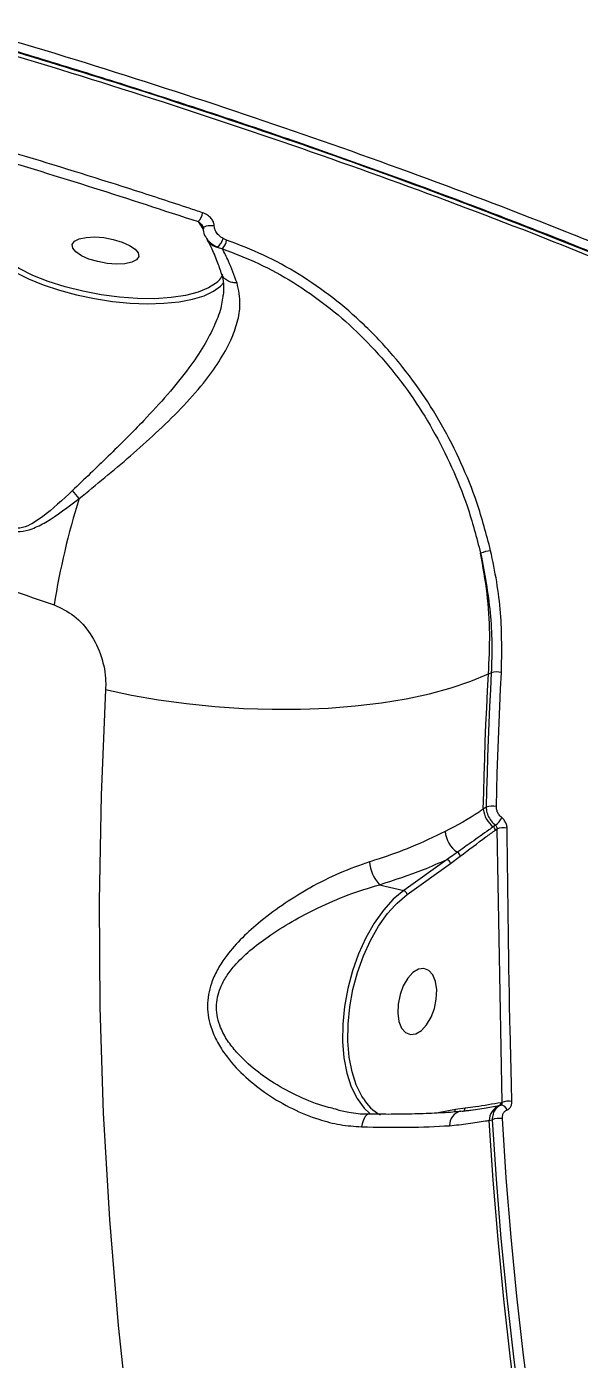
# Model space of a CAD drawing. Header units: millimetres. Extents: x -6028 to 5958, y -6064 to 4137.
# Drawn here: x 295.3 to 368.9, y -548.3 to -370.7 of the extents above; entities that cross this region are included whole.
import ezdxf

# ---------------------------------------------------------------- set-up
doc = ezdxf.new("R2010")
doc.units = ezdxf.units.MM
for name, color, linetype in [('DIKOM_ОБЪЕКТ', 7, 'Continuous'), ('DIKOM_РАЗМЕР_ЗОНА', 7, 'Continuous'), ('DIKOM_РАЗМЕР_ОБЪЕКТА', 7, 'Continuous')]:
    doc.layers.add(name, color=color, linetype=linetype)
doc.styles.add('style1', font='arial.ttf', dxfattribs={"width": 0.8})
doc.dimstyles.new('1-50', dxfattribs={"dimtxt": 300, "dimasz": 200, "dimexe": 100, "dimexo": 0, "dimgap": 100, "dimtad": 1, "dimtxsty": 'style1', "dimcen": 200, "dimclrd": 7, "dimclre": 7, "dimclrt": 7, "dimadec": 1, "dimazin": 2, "dimtfac": 1, "dimtmove": 0, "dimatfit": 2, "dimfxl": 0, "dimlwd": 25, "dimlwe": 18, "dimarcsym": 0})

# ---------------------------------------------------------------- blocks, each defined once
blk = doc.blocks.new('*D9')
at = {"layer": 'Defpoints', "color": 0, "transparency": 16777216}
for p in [(-6027.56, 1459.58), (4556.58, 1382.7), (4556.58, -5964.37)]:
    blk.add_point(p, dxfattribs=at)
at = {"layer": 'DIKOM_РАЗМЕР_ЗОНА', "color": 7, "lineweight": 18, "transparency": 16777216}
for p, q in [((-6027.56, 1459.58), (-6027.56, -6064.37)), ((4556.58, 1382.7), (4556.58, -6064.37))]:
    blk.add_line(p, q, dxfattribs=at)
at = {"layer": 'DIKOM_РАЗМЕР_ЗОНА', "color": 7, "lineweight": 25, "transparency": 16777216}
blk.add_line((-5827.56, -5964.37), (4356.58, -5964.37), dxfattribs=at)
at = {"layer": 'DIKOM_РАЗМЕР_ЗОНА', "color": 7, "transparency": 16777216}
for points in [[(-5827.56, -5931.03), (-5827.56, -5997.7), (-6027.56, -5964.37)], [(4356.58, -5931.03), (4356.58, -5997.7), (4556.58, -5964.37)]]:
    blk.add_solid(points, dxfattribs=at)
at = {"layer": 'DIKOM_РАЗМЕР_ЗОНА', "color": 7, "transparency": 16777216, "insert": (157.08, -5711.2), "char_height": 300, "attachment_point": 5, "style": 'style1'}
blk.add_mtext('10600', dxfattribs=at)
blk = doc.blocks.new('*D11')
at = {"layer": 'Defpoints', "color": 0, "transparency": 16777216}
for p in [(259.43, 2965.58), (1920.55, -3002.33), (4022.59, -3002.33)]:
    blk.add_point(p, dxfattribs=at)
at = {"layer": 'DIKOM_РАЗМЕР_ОБЪЕКТА', "color": 7, "lineweight": 18, "transparency": 16777216}
for p, q in [((259.43, 2965.58), (4122.59, 2965.58)), ((1920.55, -3002.33), (4122.59, -3002.33))]:
    blk.add_line(p, q, dxfattribs=at)
at = {"layer": 'DIKOM_РАЗМЕР_ОБЪЕКТА', "color": 7, "lineweight": 25, "transparency": 16777216}
blk.add_line((4022.59, 2765.58), (4022.59, -2802.33), dxfattribs=at)
at = {"layer": 'DIKOM_РАЗМЕР_ОБЪЕКТА', "color": 7, "transparency": 16777216}
for points in [[(3989.25, 2765.58), (4055.92, 2765.58), (4022.59, 2965.58)], [(3989.25, -2802.33), (4055.92, -2802.33), (4022.59, -3002.33)]]:
    blk.add_solid(points, dxfattribs=at)
at = {"layer": 'DIKOM_РАЗМЕР_ОБЪЕКТА', "color": 7, "transparency": 16777216, "insert": (3769.41, -24.42), "char_height": 300, "attachment_point": 5, "rotation": 90, "style": 'style1'}
blk.add_mtext('6000', dxfattribs=at)
blk = doc.blocks.new('*D12')
at = {"layer": 'Defpoints', "color": 0, "transparency": 16777216}
for p in [(3056.58, 1987.9), (-4027.97, 676.5), (3056.58, -3714.77)]:
    blk.add_point(p, dxfattribs=at)
at = {"layer": 'DIKOM_РАЗМЕР_ОБЪЕКТА', "color": 7, "lineweight": 18, "transparency": 16777216}
for p, q in [((3056.58, 1987.9), (3056.58, -3814.77)), ((-4027.97, 676.5), (-4027.97, -3814.77))]:
    blk.add_line(p, q, dxfattribs=at)
at = {"layer": 'DIKOM_РАЗМЕР_ОБЪЕКТА', "color": 7, "lineweight": 25, "transparency": 16777216}
blk.add_line((-3827.97, -3714.77), (2856.58, -3714.77), dxfattribs=at)
at = {"layer": 'DIKOM_РАЗМЕР_ОБЪЕКТА', "color": 7, "transparency": 16777216}
for points in [[(-3827.97, -3681.44), (-3827.97, -3748.11), (-4027.97, -3714.77)], [(2856.58, -3681.44), (2856.58, -3748.11), (3056.58, -3714.77)]]:
    blk.add_solid(points, dxfattribs=at)
at = {"layer": 'DIKOM_РАЗМЕР_ОБЪЕКТА', "color": 7, "transparency": 16777216, "insert": (20, -3461.6), "char_height": 300, "attachment_point": 5, "style": 'style1'}
blk.add_mtext('7100', dxfattribs=at)

msp = doc.modelspace()

# ---------------------------------------------------------------- linework, layer by layer
at = {"layer": 'DIKOM_ОБЪЕКТ', "color": 7, "linetype": 'Continuous', "lineweight": 15}
for p, q in [((318.175, -396.709), (318.782, -397.669)), ((318.782, -397.669), (318.892, -397.842)), ((318.809, -397.671), (318.782, -397.669)), ((319.412, -399.103), (319.325, -398.938)), ((319.414, -399.162), (319.39, -399.118)), ((321.955, -399.167), (321.51, -398.969)), ((320.712, -400.11), (321.393, -400.33)), ((356.826, -456.97), (357.206, -456.823)), ((356.522, -474.723), (356.139, -474.995)), ((357.762, -477.125), (357.467, -477.336)), ((357.733, -477.79), (357.942, -477.64)), ((357.942, -477.64), (358.589, -514.09)), ((351.307, -481.693), (345.535, -485.833)), ((345.985, -486.376), (351.757, -482.236)), ((351.757, -482.236), (353.076, -481.249)), ((342.306, -485.06), (345.535, -485.833)), ((336.657, -514.996), (336.483, -514.957)), ((353.717, -514.835), (352.421, -515.025)), ((358.252, -514.482), (358.481, -514.441)), ((358.589, -514.09), (358.517, -514.102)), ((352.421, -515.025), (350.121, -515.438)), ((353.136, -515.227), (354.743, -515.058)), ((356.928, -516.46), (357.317, -516.391))]:
    msp.add_line(p, q, dxfattribs=at)
at = {"layer": 'DIKOM_ОБЪЕКТ', "color": 7, "linetype": 'Continuous', "lineweight": 15, "flags": 128}
for points in [[(320.309, -397.28), (320.038, -397.253), (319.754, -397.25), (319.479, -397.273), (319.236, -397.318), (319.044, -397.383), (318.919, -397.463), (318.871, -397.55), (318.87, -397.562)], [(310.25, -401.365), (309.953, -401.787), (309.322, -402.11), (308.408, -402.307), (307.284, -402.361), (306.042, -402.27), (304.783, -402.039), (303.608, -401.688), (302.612, -401.245), (301.877, -400.747), (301.462, -400.232), (301.4, -399.744), (301.697, -399.322), (302.328, -398.999), (303.242, -398.802), (304.366, -398.748), (305.608, -398.839), (306.867, -399.07), (308.042, -399.421), (309.037, -399.864), (309.772, -400.362), (310.188, -400.877), (310.25, -401.365)], [(292.298, -402.519), (293.796, -403.451), (295.552, -404.33), (297.53, -405.137), (299.686, -405.855), (301.974, -406.467), (304.343, -406.961), (306.743, -407.326), (309.121, -407.555), (311.426, -407.641), (313.608, -407.583), (315.619, -407.383), (317.416, -407.045), (318.96, -406.576), (320.217, -405.986), (321.161, -405.289), (321.583, -404.803)], [(320.472, -404.962), (319.547, -405.548), (318.168, -406.115), (316.49, -406.548), (314.554, -406.836), (312.408, -406.972), (310.103, -406.953), (307.694, -406.779), (305.24, -406.456), (302.8, -405.989), (300.434, -405.392), (298.197, -404.677), (296.145, -403.863), (294.327, -402.969), (292.786, -402.017)], [(305.837, -459.037), (309.303, -459.787), (312.905, -460.419), (316.61, -460.929), (320.385, -461.311), (324.195, -461.562), (328.006, -461.68), (331.782, -461.664), (335.489, -461.514), (339.093, -461.231), (342.562, -460.818), (345.864, -460.278), (348.969, -459.617), (351.848, -458.84), (354.475, -457.956), (356.826, -456.97)], [(356.139, -474.995), (356.191, -472.74), (356.252, -470.485), (356.324, -468.231), (356.405, -465.977), (356.495, -463.724), (356.596, -461.472), (356.706, -459.221), (356.826, -456.97)], [(357.206, -456.823), (357.087, -459.058), (356.977, -461.294), (356.877, -463.53), (356.787, -465.768), (356.706, -468.005), (356.635, -470.244), (356.574, -472.483), (356.522, -474.723)], [(357.882, -474.653), (357.934, -472.418), (357.995, -470.184), (358.066, -467.951), (358.146, -465.718), (358.236, -463.485), (358.336, -461.254), (358.445, -459.023), (358.564, -456.793)], [(305.837, -459.037), (305.231, -473.132), (304.979, -487.248), (305.08, -501.378), (305.535, -515.514), (306.342, -529.647), (307.503, -543.771), (309.015, -557.877), (310.879, -571.958), (313.093, -586.005), (315.655, -600.013), (318.566, -613.971), (321.822, -627.874), (325.423, -641.713), (329.366, -655.48)], [(345.535, -485.833), (344.158, -486.993), (342.841, -488.449), (341.613, -490.17), (340.502, -492.118), (339.532, -494.25), (338.724, -496.519), (338.095, -498.877), (337.66, -501.27), (337.427, -503.648), (337.403, -505.957), (337.588, -508.147), (337.976, -510.171), (338.561, -511.983), (339.329, -513.545), (340.264, -514.822), (341.023, -515.544)], [(344.384, -487.766), (344.649, -487.501), (345.985, -486.376)], [(340.132, -513.513), (339.967, -513.248), (339.223, -511.734), (338.656, -509.976), (338.279, -508.014), (338.1, -505.89), (338.123, -503.651), (338.349, -501.346), (338.771, -499.025), (339.38, -496.739), (340.164, -494.538), (341.105, -492.47), (342.182, -490.582), (343.372, -488.913), (344.384, -487.766)], [(349.93, -499.07), (349.77, -497.97), (349.412, -497.085), (348.886, -496.488), (348.234, -496.226), (347.51, -496.32), (346.771, -496.764), (346.079, -497.521), (345.488, -498.529), (345.047, -499.708), (344.791, -500.961), (344.742, -502.188), (344.902, -503.288), (345.26, -504.172), (345.786, -504.77), (346.438, -505.032), (347.162, -504.937), (347.901, -504.494), (348.593, -503.737), (349.184, -502.728), (349.625, -501.55), (349.881, -500.296), (349.93, -499.07)], [(340.944, -515.599), (340.797, -515.626), (340.608, -515.736), (340.429, -515.925), (340.266, -516.189), (340.126, -516.518), (340.014, -516.9), (339.932, -517.323)], [(364.517, -579.822), (363.148, -571.938), (361.899, -564.04), (360.77, -556.13), (359.76, -548.21), (358.871, -540.282), (358.103, -532.346), (357.455, -524.405), (356.928, -516.46)], [(357.317, -516.391), (357.843, -524.296), (358.489, -532.197), (359.255, -540.093), (360.14, -547.982), (361.144, -555.862), (362.267, -563.732), (363.508, -571.591), (364.868, -579.436)], [(366.21, -579.132), (364.853, -571.305), (363.614, -563.464), (362.494, -555.611), (361.492, -547.748), (360.609, -539.877), (359.845, -531.999), (359.201, -524.115), (358.675, -516.228)]]:
    msp.add_lwpolyline(points, dxfattribs=at)
at = {"layer": 'DIKOM_ОБЪЕКТ', "color": 7, "linetype": 'Continuous', "lineweight": 15}
for centre, radius, start, end in [((316.804, -395.287), 1.975, 313.94502, 353.42355), ((321.128, -398.178), 1.977, 209.8609, 257.83757), ((319.215, -398.213), 2.416, 308.26219, 341.76058), ((319.889, -398.886), 2.085, 316.15289, 352.26157), ((318.562, -402.422), 3.178, 306.92961, 335.90401), ((294.371, -439.36), 9.798, 35.89567, 44.04501), ((400.166, -464.082), 102.491, 162.70703, 170.83739), ((357.584, -445.133), 4.605, 95.7912, 112.98823), ((357.931, -458.92), 2.219, 73.42856, 109.08418), ((359.441, -474.67), 3.318, 185.62831, 233.48958), ((357.312, -476.828), 2.249, 75.30604, 110.56522), ((357.072, -477.872), 0.666, 7.06093, 53.60662), ((356.099, -474.904), 2.775, 306.83773, 334.05037), ((358.788, -479.831), 2.348, 77.25525, 111.10874), ((354.838, -477.592), 3.81, 185.7186, 235.58758), ((352.414, -481.347), 0.669, 8.43527, 66.13352), ((346.187, -481.591), 5.206, 184.5539, 221.78374), ((351.12, -482.307), 0.641, 6.29037, 73.02449), ((345.348, -486.446), 0.641, 6.27276, 73.0412), ((345.571, -510.189), 6.374, 211.42915, 240.4083), ((353.285, -514.811), 0.433, 286.42112, 356.87959), ((359.132, -516.504), 2.205, 113.54117, 178.86031), ((358.079, -514.079), 0.439, 293.19376, 356.92809), ((358.463, -515.328), 0.887, 16.86002, 88.86763), ((359.469, -516.124), 2.216, 77.39692, 113.37773), ((353.574, -517.123), 1.935, 102.98194, 181.19175), ((351.934, -514.983), 0.49, 319.32256, 355.1067), ((358.26, -518.514), 2.323, 79.70579, 113.9562)]:
    msp.add_arc(centre, radius, start, end, dxfattribs=at)
for points, knots in [([(378.45, -402.651), (374.731, -401.127), (364.638, -396.99), (347.546, -390.485), (327.048, -383.24), (305.918, -376.34), (284.271, -369.813), (262.2, -363.691), (239.774, -357.996), (217.022, -352.747), (193.988, -347.944), (170.747, -343.597), (147.407, -339.725), (124.077, -336.349), (100.83, -333.483), (77.706, -331.141), (54.742, -329.318), (32.008, -328.015), (9.608, -327.236), (-12.352, -326.986), (-33.8, -327.271), (-54.688, -328.102), (-74.993, -329.465), (-94.659, -331.352), (-113.593, -333.753), (-131.707, -336.658), (-148.936, -340.062), (-165.234, -343.97), (-180.592, -348.366), (-194.97, -353.23), (-208.304, -358.541), (-220.531, -364.273), (-231.08, -370.128), (-240.121, -376.036), (-247.828, -381.934), (-254.64, -388.112), (-260.53, -394.543), (-265.451, -401.166), (-269.389, -407.965), (-272.119, -414.186), (-273.293, -418.197), (-273.771, -419.832)], [0, 0, 0, 0, 0.0156529, 0.0424899, 0.0694117, 0.0963763, 0.1233412, 0.1502628, 0.1770999, 0.203937, 0.2308587, 0.2578234, 0.2847881, 0.3117098, 0.3385469, 0.365384, 0.3923057, 0.4192703, 0.4462351, 0.4731568, 0.4999939, 0.526831, 0.5537526, 0.5807174, 0.607682, 0.6346038, 0.6614408, 0.6882778, 0.7151994, 0.7421643, 0.7691288, 0.7960504, 0.8228877, 0.8459668, 0.8691684, 0.8923974, 0.9156265, 0.9388283, 0.9615881, 0.9843482, 1, 1, 1, 1]), ([(-266.937, -405.417), (-266.04, -403.899), (-263.595, -399.764), (-258.168, -393.264), (-250.752, -385.926), (-241.943, -378.895), (-232.011, -372.308), (-220.995, -366.181), (-208.985, -360.515), (-195.783, -355.218), (-181.385, -350.325), (-165.813, -345.864), (-149.408, -341.931), (-132.248, -338.529), (-114.423, -335.647), (-95.643, -333.238), (-75.932, -331.331), (-55.338, -329.945), (-34.562, -329.12), (-13.71, -328.825), (7.118, -329.017), (28.51, -329.694), (50.42, -330.875), (72.788, -332.566), (95.43, -334.76), (118.283, -337.461), (141.275, -340.661), (164.482, -344.377), (187.831, -348.619), (211.243, -353.384), (234.201, -358.569), (256.639, -364.143), (278.5, -370.073), (300.141, -376.454), (321.478, -383.284), (342.412, -390.554), (361.333, -397.628), (372.983, -402.379), (378.136, -404.481)], [0, 0, 0, 0, 0.0162447, 0.0442545, 0.0730775, 0.1019241, 0.1307473, 0.1587571, 0.1867882, 0.2147977, 0.2436209, 0.2724675, 0.3012907, 0.3293004, 0.3573315, 0.3853411, 0.4141644, 0.443011, 0.4718342, 0.4988352, 0.5258556, 0.5528568, 0.580584, 0.6083321, 0.6360593, 0.664069, 0.6921002, 0.7201099, 0.7489331, 0.7777799, 0.8066031, 0.8346129, 0.862644, 0.8906537, 0.9194769, 0.9483237, 0.9771469, 1, 1, 1, 1]), ([(92.31, -334.014), (95.133, -334.292), (105.628, -335.329), (123.962, -337.666), (147.229, -341.007), (170.515, -344.876), (193.7, -349.211), (216.679, -354.003), (237.943, -358.91), (257.5, -363.829), (275.403, -368.668), (293.026, -373.77), (310.527, -379.187), (327.862, -384.921), (344.973, -390.973), (361.669, -397.244), (372.373, -401.607), (377.723, -403.788)], [0, 0, 0, 0, 0.02834, 0.1053617, 0.1826263, 0.2600141, 0.3374023, 0.4146669, 0.4916883, 0.5540983, 0.6165731, 0.6790475, 0.7414576, 0.8060574, 0.8707288, 0.9354001, 1, 1, 1, 1]), ([(95.59, -334.243), (97.202, -334.413), (102.608, -334.983), (111.83, -336.08), (123.231, -337.53), (134.612, -339.102), (145.966, -340.787), (157.294, -342.587), (168.596, -344.501), (179.873, -346.53), (191.124, -348.672), (202.35, -350.93), (213.548, -353.301), (224.721, -355.787), (235.862, -358.386), (246.947, -361.093), (257.94, -363.899), (268.812, -366.798), (279.555, -369.786), (290.17, -372.864), (300.658, -376.031), (311.019, -379.288), (321.254, -382.635), (331.361, -386.071), (341.34, -389.597), (351.193, -393.212), (360.91, -396.918), (369.844, -400.44), (375.454, -402.758), (377.938, -403.785)], [0, 0, 0, 0, 0.0163134, 0.0547207, 0.0930132, 0.1311746, 0.1692353, 0.2072263, 0.2451778, 0.2831209, 0.3210825, 0.3590868, 0.3971642, 0.4353448, 0.4736597, 0.5120776, 0.5504253, 0.5886236, 0.6267139, 0.6647262, 0.7026912, 0.7406394, 0.7786006, 0.8165955, 0.8546545, 0.892808, 0.9310863, 0.9694976, 1, 1, 1, 1]), ([(261.317, -379.717), (266.157, -381.032), (275.838, -383.661), (290.145, -387.836), (304.297, -392.164), (313.549, -395.194), (318.175, -396.709)], [0, 0, 0, 0, 0.2493143, 0.4986287, 0.7493147, 1, 1, 1, 1]), ([(318.766, -395.514), (318.174, -395.317), (315.213, -394.335), (307.462, -391.811), (295.378, -388.036), (279.385, -383.29), (268.076, -380.204), (261.773, -378.484)], [0, 0, 0, 0, 0.0321573, 0.1607916, 0.4182833, 0.675776, 1, 1, 1, 1]), ([(-233.534, -458.358), (-231.663, -456.094), (-227.921, -451.565), (-220.906, -445.147), (-212.817, -438.97), (-203.529, -433.092), (-193.073, -427.535), (-181.674, -422.422), (-169.394, -417.761), (-156.313, -413.55), (-142.217, -409.718), (-127.114, -406.299), (-111.031, -403.312), (-94.319, -400.824), (-77.05, -398.833), (-59.306, -397.324), (-40.802, -396.274), (-21.572, -395.708), (-1.667, -395.638), (18.488, -396.068), (38.817, -396.986), (59.246, -398.368), (80.094, -400.238), (101.306, -402.611), (122.814, -405.49), (144.165, -408.817), (165.29, -412.57), (186.128, -416.722), (206.996, -421.336), (227.824, -426.418), (248.538, -431.959), (267.266, -437.435), (284.091, -442.71), (294.015, -446.077), (298.982, -447.762)], [0, 0, 0, 0, 0.0311783, 0.062381, 0.0935592, 0.1256441, 0.1577549, 0.1898399, 0.2210202, 0.2522242, 0.2834047, 0.3154898, 0.3476008, 0.379686, 0.410889, 0.4421159, 0.4733189, 0.5054255, 0.5375585, 0.5696653, 0.6009195, 0.6321979, 0.6634522, 0.69561, 0.727794, 0.759952, 0.7912842, 0.8226405, 0.8539729, 0.886209, 0.9184711, 0.9507073, 0.9753305, 1, 1, 1, 1]), ([(320.309, -397.28), (320.307, -397.234), (320.3, -397.052), (320.197, -396.699), (319.902, -396.235), (319.412, -395.787), (318.989, -395.608), (318.766, -395.514)], [0, 0, 0, 0, 0.0579515, 0.2244974, 0.4300539, 0.7004867, 1, 1, 1, 1]), ([(318.175, -396.709), (318.275, -396.785), (318.46, -396.924), (318.664, -397.129), (318.752, -397.277), (318.774, -397.313)], [0, 0, 0, 0, 0.4738574, 0.8711672, 1, 1, 1, 1]), ([(318.87, -397.557), (318.87, -397.552), (318.87, -397.542), (318.864, -397.5), (318.844, -397.435), (318.816, -397.368), (318.787, -397.326), (318.777, -397.311)], [0, 0, 0, 0, 0.1307358, 0.3154072, 0.5274377, 0.8311527, 1, 1, 1, 1]), ([(319.201, -398.74), (319.175, -398.703), (318.997, -398.447), (318.869, -398.025), (318.895, -397.663), (318.903, -397.562)], [0, 0, 0, 0, 0.1075911, 0.7523052, 1, 1, 1, 1]), ([(321.51, -398.969), (321.303, -398.834), (320.925, -398.588), (320.535, -398.09), (320.337, -397.645), (320.317, -397.385), (320.309, -397.28)], [0, 0, 0, 0, 0.3467221, 0.6312411, 0.8512958, 1, 1, 1, 1]), ([(319.196, -398.743), (319.205, -398.767), (319.321, -399.069), (319.819, -399.603), (320.399, -399.932), (320.712, -400.11)], [0, 0, 0, 0, 0.0383917, 0.4824315, 1, 1, 1, 1]), ([(321.323, -403.734), (321.124, -403.154), (320.678, -401.856), (320.027, -400.338), (319.577, -399.5), (319.401, -399.172)], [0, 0, 0, 0, 0.3294225, 0.7378926, 1, 1, 1, 1]), ([(357.119, -440.551), (356.554, -438.399), (355.514, -434.431), (353.24, -428.818), (350.663, -423.73), (347.629, -418.92), (344.167, -414.462), (340.328, -410.401), (336.145, -406.777), (331.649, -403.673), (326.917, -401.056), (323.607, -399.796), (321.955, -399.167)], [0, 0, 0, 0, 0.1166819, 0.2150841, 0.3137978, 0.4122015, 0.5100604, 0.6082267, 0.7060846, 0.803953, 0.9021329, 1, 1, 1, 1]), ([(321.393, -400.33), (323.009, -400.946), (326.247, -402.18), (330.876, -404.743), (335.274, -407.784), (339.366, -411.334), (343.121, -415.314), (346.506, -419.685), (349.473, -424.4), (351.994, -429.388), (354.216, -434.893), (355.233, -438.783), (355.785, -440.893)], [0, 0, 0, 0, 0.0977718, 0.1958581, 0.2936317, 0.391458, 0.4895945, 0.5874242, 0.6858974, 0.7846798, 0.8831543, 1, 1, 1, 1]), ([(323.342, -404.875), (322.972, -403.87), (322.358, -402.201), (321.667, -400.862), (321.393, -400.33)], [0, 0, 0, 0, 0.6025899, 1, 1, 1, 1]), ([(321.45, -406.885), (321.494, -406.671), (321.633, -405.986), (321.571, -404.943), (321.479, -404.108), (321.302, -403.723), (321.298, -403.714)], [0, 0, 0, 0, 0.1793147, 0.5725223, 0.99001, 1, 1, 1, 1]), ([(323.342, -404.875), (323.299, -404.875), (323.059, -404.877), (322.562, -404.812), (321.948, -404.548), (321.494, -404.146), (321.394, -403.817), (321.355, -403.691)], [0, 0, 0, 0, 0.0451808, 0.253142, 0.5380999, 0.8230123, 1, 1, 1, 1]), ([(302.308, -433.616), (303.443, -432.69), (305.716, -430.835), (309.158, -427.929), (312.594, -424.866), (315.912, -421.636), (318.768, -418.433), (321.002, -415.371), (322.532, -412.639), (323.449, -410.091), (323.909, -407.483), (323.548, -405.822), (323.342, -404.875)], [0, 0, 0, 0, 0.10759449, 0.21549491, 0.32292195, 0.43680719, 0.5505801, 0.64416482, 0.73766556, 0.81661462, 0.89551128, 1, 1, 1, 1]), ([(321.417, -406.898), (321.369, -407.253), (321.214, -408.381), (320.387, -410.53), (318.955, -413.291), (316.822, -416.438), (314.133, -419.759), (310.508, -423.703), (306.178, -428.009), (303.002, -431.035), (301.413, -432.549)], [0, 0, 0, 0, 0.0412049, 0.1307366, 0.2388799, 0.3471325, 0.4810733, 0.6151526, 0.8074419, 1, 1, 1, 1]), ([(301.413, -432.549), (300.112, -433.772), (298.325, -435.451), (295.952, -437.05), (294.611, -437.587), (293.49, -437.546), (292.516, -437.023), (291.535, -435.826), (290.646, -434.078), (289.418, -430.652), (288.745, -427.823), (288.317, -425.73), (288.316, -425.727)], [0, 0, 0, 0, 0.23697854, 0.32527096, 0.39381546, 0.43513346, 0.47645218, 0.53645698, 0.63085758, 0.72578121, 0.99968534, 1, 1, 1, 1]), ([(287.03, -426.192), (287.651, -428.267), (288.492, -431.079), (290.053, -434.461), (291.149, -436.212), (292.313, -437.398), (293.421, -437.943), (294.676, -438.059), (296.193, -437.643), (298.844, -436.263), (300.854, -434.727), (302.308, -433.616)], [0, 0, 0, 0, 0.2657681, 0.360286, 0.4543364, 0.5177768, 0.5633053, 0.6085923, 0.6803313, 0.7688845, 1, 1, 1, 1]), ([(356.826, -456.97), (356.917, -455.179), (357.096, -451.657), (356.74, -446.253), (356.105, -442.687), (355.785, -440.893)], [0, 0, 0, 0, 0.3395438, 0.6677634, 1, 1, 1, 1]), ([(355.785, -440.893), (356.288, -443.536), (357.048, -447.54), (357.332, -452.86), (357.248, -455.502), (357.206, -456.823)], [0, 0, 0, 0, 0.4928097, 0.7464047, 1, 1, 1, 1]), ([(358.564, -456.793), (358.602, -454.159), (358.659, -450.169), (357.982, -444.7), (357.406, -441.934), (357.119, -440.551)], [0, 0, 0, 0, 0.492764, 0.7463833, 1, 1, 1, 1]), ([(298.982, -447.762), (299.895, -448.192), (301.751, -449.066), (303.949, -451.598), (305.408, -454.648), (305.883, -457.237), (305.846, -458.675), (305.837, -459.037)], [0, 0, 0, 0, 0.21870715, 0.44477945, 0.67941064, 0.91919821, 1, 1, 1, 1]), ([(356.139, -474.995), (355.961, -475.122), (354.449, -476.197), (352.642, -477.14), (351.047, -477.972)], [0, 0, 0, 0, 0.1178445, 1, 1, 1, 1]), ([(356.522, -474.723), (356.528, -474.829), (356.546, -475.193), (356.731, -475.835), (357.153, -476.58), (357.559, -476.943), (357.762, -477.125)], [0, 0, 0, 0, 0.1209437, 0.41446611, 0.70696156, 1, 1, 1, 1]), ([(358.594, -476.118), (358.473, -476.008), (358.231, -475.789), (357.988, -475.334), (357.887, -474.942), (357.884, -474.718), (357.882, -474.653)], [0, 0, 0, 0, 0.292755, 0.5851217, 0.8788439, 1, 1, 1, 1]), ([(357.467, -477.336), (357.276, -477.473), (356.32, -478.158), (354.735, -479.276), (353.314, -480.288), (352.685, -480.736)], [0, 0, 0, 0, 0.1222873, 0.6114353, 1, 1, 1, 1]), ([(357.762, -477.125), (357.8, -477.163), (357.877, -477.242), (357.939, -477.407), (357.953, -477.544), (357.944, -477.621), (357.942, -477.64)], [0, 0, 0, 0, 0.29303566, 0.59235183, 0.90056359, 1, 1, 1, 1]), ([(359.306, -477.54), (359.304, -477.49), (359.296, -477.28), (359.2, -476.903), (358.957, -476.448), (358.715, -476.228), (358.594, -476.118)], [0, 0, 0, 0, 0.0963704, 0.3985721, 0.6990903, 1, 1, 1, 1]), ([(359.952, -513.961), (359.936, -513.342), (359.852, -510.248), (359.553, -498.152), (359.414, -486.599), (359.306, -477.54)], [0, 0, 0, 0, 0.0512252, 0.2561259, 1, 1, 1, 1]), ([(351.047, -477.972), (349.569, -478.685), (346.84, -480.002), (343.327, -481.273), (341.421, -481.872), (340.998, -482.004)], [0, 0, 0, 0, 0.4786854, 0.884366, 1, 1, 1, 1]), ([(353.076, -481.249), (354.216, -480.384), (355.765, -479.208), (357.321, -478.087), (357.733, -477.79)], [0, 0, 0, 0, 0.7352969, 1, 1, 1, 1]), ([(352.685, -480.736), (352.486, -480.878), (352.029, -481.205), (351.568, -481.517), (351.307, -481.693)], [0, 0, 0, 0, 0.4353029, 1, 1, 1, 1]), ([(340.998, -482.004), (339.665, -482.471), (336.997, -483.406), (334.247, -484.822), (331.687, -486.272), (329.296, -487.766), (326.284, -490.036), (323.722, -492.372), (321.914, -494.475), (320.658, -496.439), (319.703, -498.548), (319.214, -501.245), (319.748, -504.033), (320.81, -506.286), (322.295, -508.482), (324.468, -510.789), (327.417, -513.079), (330.688, -514.983), (333.966, -516.301), (337.071, -517.11), (338.978, -517.252), (339.932, -517.323)], [0, 0, 0, 0, 0.0726909, 0.1455243, 0.1511321, 0.2173312, 0.2835417, 0.3377171, 0.3918173, 0.4254878, 0.4591092, 0.5134533, 0.567936, 0.6044962, 0.6411216, 0.7029638, 0.764912, 0.8309038, 0.8968724, 0.948453, 1, 1, 1, 1]), ([(342.306, -485.06), (344.306, -484.417), (347.482, -483.396), (350.274, -482.153), (351.307, -481.693)], [0, 0, 0, 0, 0.629903, 1, 1, 1, 1]), ([(336.483, -514.957), (336.168, -514.889), (334.663, -514.566), (332.015, -513.53), (328.748, -511.875), (325.773, -509.828), (323.569, -507.803), (322.038, -505.842), (320.954, -503.874), (320.396, -501.394), (320.919, -499.043), (321.896, -497.248), (323.186, -495.57), (325.037, -493.79), (327.622, -491.824), (330.663, -489.916), (334.24, -488.044), (338.168, -486.314), (340.911, -485.482), (342.306, -485.06)], [0, 0, 0, 0, 0.0194547, 0.0928772, 0.1676153, 0.2350021, 0.3037475, 0.341896, 0.3809857, 0.4365282, 0.4919933, 0.5270669, 0.5630347, 0.6218125, 0.6817846, 0.7553737, 0.830235, 0.9137132, 1, 1, 1, 1]), ([(353.316, -515.236), (353.514, -515.212), (354.501, -515.095), (356.158, -514.845), (357.587, -514.598), (358.252, -514.482)], [0, 0, 0, 0, 0.1178945, 0.5894873, 1, 1, 1, 1]), ([(358.517, -514.102), (357.38, -514.296), (355.777, -514.57), (354.182, -514.775), (353.717, -514.835)], [0, 0, 0, 0, 0.7088285, 1, 1, 1, 1]), ([(358.481, -514.441), (358.425, -514.464), (358.16, -514.573), (357.752, -514.916), (357.385, -515.575), (357.34, -516.119), (357.317, -516.391)], [0, 0, 0, 0, 0.0814238, 0.3858142, 0.6937562, 1, 1, 1, 1]), ([(358.589, -514.09), (358.601, -514.14), (358.623, -514.238), (358.591, -514.359), (358.531, -514.42), (358.487, -514.439), (358.481, -514.441)], [0, 0, 0, 0, 0.3344455, 0.6549609, 0.951945, 1, 1, 1, 1]), ([(359.312, -515.071), (359.333, -515.063), (359.478, -515.005), (359.711, -514.821), (359.923, -514.44), (359.943, -514.121), (359.952, -513.961)], [0, 0, 0, 0, 0.05242213, 0.36505322, 0.68275642, 1, 1, 1, 1]), ([(336.48, -514.971), (337.066, -515.113), (338.456, -515.45), (339.961, -515.636), (340.848, -515.596), (340.943, -515.592)], [0, 0, 0, 0, 0.3946709, 0.9351084, 1, 1, 1, 1]), ([(340.944, -515.591), (341.928, -515.601), (344.02, -515.622), (347.047, -515.572), (350.007, -515.454), (352.035, -515.337), (353.001, -515.243), (353.12, -515.231)], [0, 0, 0, 0, 0.2203541, 0.4683995, 0.7169809, 0.9651096, 1, 1, 1, 1]), ([(351.639, -517.164), (352.486, -517.08), (354.185, -516.913), (355.882, -516.622), (356.757, -516.486), (356.928, -516.46)], [0, 0, 0, 0, 0.4439059, 0.8911089, 1, 1, 1, 1]), ([(358.675, -516.228), (358.68, -516.067), (358.689, -515.745), (358.888, -515.353), (359.123, -515.149), (359.279, -515.085), (359.312, -515.071)], [0, 0, 0, 0, 0.3077849, 0.6158789, 0.9191715, 1, 1, 1, 1]), ([(339.932, -517.323), (342.004, -517.358), (346.21, -517.429), (349.891, -517.276), (351.629, -517.164), (351.639, -517.164)], [0, 0, 0, 0, 0.4913927, 0.9970656, 1, 1, 1, 1])]:
    msp.add_open_spline(points, degree=3, knots=knots, dxfattribs=at)

# ---------------------------------------------------------------- dimensions: what is measured, and where the dimension line sits
at = {"layer": 'DIKOM_РАЗМЕР_ЗОНА'}
dim = msp.add_linear_dim(base=(4556.575, -5964.368), p1=(-6027.562, 1459.576), p2=(4556.575, 1382.704), text='10600', dimstyle='1-50', dxfattribs=at)
dim.commit()
dim.dimension.update_dxf_attribs({"geometry": '*D9', "text_midpoint": (157.08, -5964.368), "dimtype": 160})
at = {"layer": 'DIKOM_РАЗМЕР_ОБЪЕКТА'}
dim = msp.add_linear_dim(base=(4022.586, -3002.33), p1=(259.433, 2965.575), p2=(1920.546, -3002.33), angle=90, text='6000', dimstyle='1-50', dxfattribs=at)
dim.commit()
dim.dimension.update_dxf_attribs({"geometry": '*D11', "text_midpoint": (4022.586, -24.423), "dimtype": 160})
dim = msp.add_linear_dim(base=(3056.575, -3714.774), p1=(-4027.972, 676.501), p2=(3056.575, 1987.897), text='7100', dimstyle='1-50', dxfattribs=at)
dim.commit()
dim.dimension.update_dxf_attribs({"geometry": '*D12', "text_midpoint": (20, -3714.774), "dimtype": 160})

doc.saveas('drawing.dxf')
